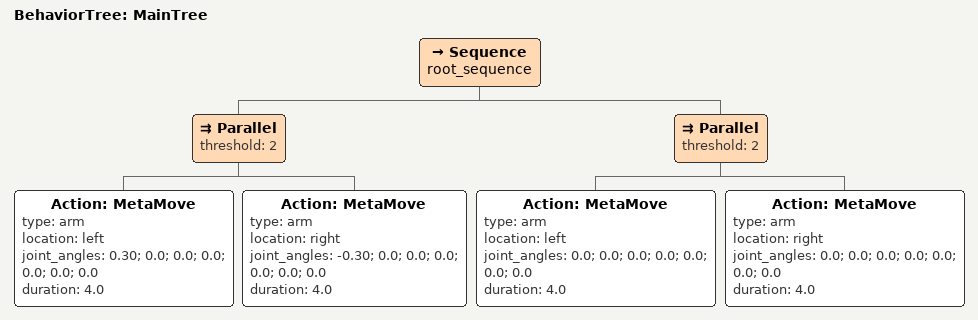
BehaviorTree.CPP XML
<root main_tree_to_execute="MainTree">
    <BehaviorTree ID="MainTree">
        <Sequence name="root_sequence">
            <!-- Movimiento simultaneo y simetrico de hombros: 0.30 rad (~17 grados). -->
            <Parallel threshold="2">
                <Action ID="MetaMove" type="arm" location="left"
                    joint_angles="0.30; 0.0; 0.0; 0.0; 0.0; 0.0; 0.0"
                    duration="4.0" />
                <Action ID="MetaMove" type="arm" location="right"
                    joint_angles="-0.30; 0.0; 0.0; 0.0; 0.0; 0.0; 0.0"
                    duration="4.0" />
            </Parallel>

            <!-- Retorno simultaneo a la posicion inicial. -->
            <Parallel threshold="2">
                <Action ID="MetaMove" type="arm" location="left"
                    joint_angles="0.0; 0.0; 0.0; 0.0; 0.0; 0.0; 0.0"
                    duration="4.0" />
                <Action ID="MetaMove" type="arm" location="right"
                    joint_angles="0.0; 0.0; 0.0; 0.0; 0.0; 0.0; 0.0"
                    duration="4.0" />
            </Parallel>
        </Sequence>
    </BehaviorTree>
</root>
